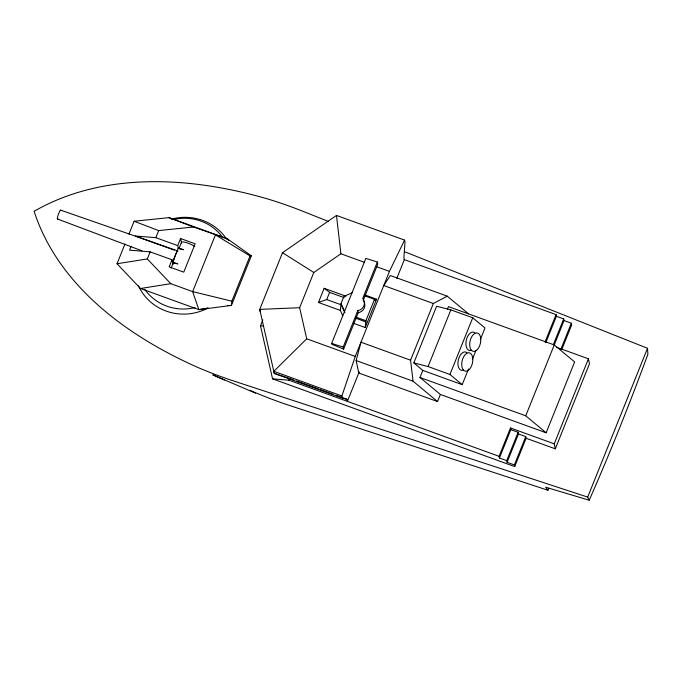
<?xml version="1.0" encoding="UTF-8"?>
<svg xmlns="http://www.w3.org/2000/svg" width="682" height="682" viewBox="0 0 682 682"><rect width="100%" height="100%" fill="white"/><g stroke="black" fill="none" stroke-linecap="round" stroke-linejoin="round"><path stroke-width="1.02" d="M227.396 305.502L231.42 305.434L251.36 255.827L250.047 255.921L231.854 301.188L231.42 305.434L198.846 309.645L140.501 288.503L117.023 263.755L124.968 243.986M342.756 315.706L340.335 310.404L341.034 303.592L343.933 296.397L352.227 292.757M353.532 323.302L365.202 327.531L365.902 320.719L374.495 299.355L364.768 295.826M437.537 401.553L358.766 373.011L356.14 360.556L360.966 342.228L410.564 360.198L413.036 381.17L437.537 401.553L440.384 394.469L419.967 377.478L422.814 370.394L413.829 362.918L436.616 306.235L450.853 309.858L472.737 317.786L484.987 327.974L480.273 339.704M359.243 371.835L347.377 401.357L346.933 399.285L342.338 398.058L341.895 395.986L355.262 356.405L389.448 271.376L404.562 240.098L336.49 215.435L282.51 252.698L259.723 309.389L260.166 311.461M128.941 234.097L134.107 221.241L168.983 217.643L227.328 238.785L251.36 255.827M131.089 246.373L129.571 250.149L150.142 251.854L172.017 259.782L172.896 263.934M117.023 263.755L147.295 258.938L150.142 251.854M174.311 250.123L135.266 235.981L155.837 237.677L158.684 230.593L193.56 226.995L227.328 238.785L228.658 240.422M172.017 259.782L169.17 266.867L183.765 272.152L195.154 243.806L180.568 238.521L177.721 245.605L178.377 248.725M171.122 268.111L172.904 263.687M178.957 248.623L181.446 242.425M526.112 438.253L555.293 448.824L554.244 443.837L510.477 427.981L510.827 429.643L518.124 432.286L518.473 433.948L525.762 436.591L526.112 438.253L514.722 466.59L272.57 378.86L260.481 325.774L262.843 319.909M355.262 356.405L306.712 338.809L299.628 307.718L313.797 272.485L340.889 253.781L364.674 262.4M340.335 310.404L318.451 302.476L324.146 288.307L346.03 296.235M318.451 302.476L326.712 299.568L329.611 292.373L324.146 288.307M377.368 262.007L362.747 298.392A7.843 7.553 -11.9 0 1 357.811 310.66L358.246 312.74L343.626 349.116L331.827 344.265L331.648 343.438L365.833 258.401L377.368 262.007L377.802 264.087L363.182 300.464M343.626 349.116L343.191 347.036L357.811 310.66M365.202 327.531L376.592 299.185L364.921 294.956M396.822 278.341L404.341 259.646L403.906 257.566L405.006 242.17L404.562 240.098M410.564 360.198L433.351 303.516L447.213 296.141L468.457 313.805M447.383 309.278L448.449 306.619L554.21 344.939L574.636 361.929L546.146 432.789L440.384 394.469M413.829 362.918L428.066 366.541L450.853 309.858M468.483 369.03L462.2 384.665L449.95 374.469L472.737 317.786M472.413 359.252L475.951 350.454M514.722 466.59L514.373 464.936L507.076 462.294L506.726 460.631L499.437 457.989L499.088 456.326L510.477 427.981M545.054 341.972L556.052 314.607L404.008 259.518M499.437 457.989L510.827 429.643M545.796 342.662L556.401 316.269L556.052 314.607M506.726 460.631L518.124 432.286M553.477 344.325L563.699 318.912L556.401 316.269M507.076 462.294L518.473 433.948M546.146 432.789L525.728 415.798L564.048 320.574L563.699 318.912M514.373 464.936L525.762 436.591M560.732 349.602L571.337 323.217L564.048 320.574M561.866 349.312L571.687 324.879L571.337 323.217M554.244 443.837L588.421 358.809L556.597 347.274M555.293 448.824L589.47 363.787L588.421 358.809M254.932 392.465A453.735 436.804 -11.9 0 0 289.807 405.585L547.944 490.247L548.737 488.278M547.944 490.247L545.617 487.195L589.214 500.213L587.696 497.093L647.508 348.289L404.443 251.667M342.338 398.058L274.258 373.395L273.823 371.323L306.712 338.809M376.592 299.185L374.759 300.617L374.495 299.355M208.053 308L198.846 309.645L192.648 291.606L215.435 234.923L250.047 255.921M140.501 288.503L170.773 283.678L192.648 291.606L231.854 301.188M299.628 307.718L259.723 309.389L274.258 373.395L287.633 377.828M260.481 325.774L263.567 326.03M272.57 378.86L289.023 380.215L499.088 456.326M331.648 343.438L343.191 347.036M587.696 497.093L233.321 380.871A419.984 404.315 -11.9 0 1 197.49 367.291C128.088 336.448 58.55 286.423 34.1 211.284C103.988 171.225 190.474 176.936 265.434 198.283A419.984 404.315 -11.9 0 1 301.683 210.815L328.357 221.42M60.63 210.133L177.857 250.942M376.566 266.705L389.448 271.376M447.213 296.141L390.326 275.528L383.753 285.545L433.351 303.516M329.611 292.373L344.197 297.659M155.837 237.677L177.721 245.605M326.712 299.568L341.298 304.854L344.939 312.816M356.175 317.198L365.902 320.719M355.467 318.11L366.166 321.981M428.066 366.541L449.95 374.469M422.814 370.394L462.2 384.665M419.967 377.478L525.728 415.798M356.14 360.556L413.036 381.17M273.823 371.323L341.895 395.986M288.588 378.143L289.023 380.215L288.554 378.178L293.533 379.934M296.5 381.008L318.255 388.893M320.233 389.61L333.089 394.264M336.055 395.338L346.933 399.285M57.459 218.99L141.865 250.78M168.983 217.643L193.56 226.995M134.107 221.241L158.684 230.593M255.545 393.164L212.793 374.853L224.387 380.036M250.089 390.334L253.96 392.048M282.51 252.698L313.797 272.485M147.295 258.938L170.773 283.678M341.034 303.592L344.674 311.555M180.568 238.521L181.446 242.673M336.49 215.435L340.889 253.781M647.508 348.289L647.9 354.222A404.69 59.325 -70.1 0 1 589.214 500.213M363.77 301.265A7.843 7.553 -11.9 0 1 357.232 312.833M471.415 350.267A9.412 5.286 -77.2 0 1 466.207 340.591A9.412 5.286 -77.2 0 1 474.877 332.799M463.445 370.113A9.412 5.286 -77.2 0 1 458.227 360.428A9.412 5.286 -77.2 0 1 466.897 352.645M173.015 264.224A7.843 1.782 21.9 0 1 177.883 263.883L172.546 262.272L178.241 248.103L183.577 249.714A7.843 1.782 21.9 0 0 179.835 249.041M181.565 242.971A7.843 1.782 21.9 0 1 185.973 242.502A7.843 1.782 21.9 0 1 194.83 246.569M195.018 307.565A47.058 45.302 -11.9 0 1 144.814 289.373M172.81 219.723A47.058 45.302 -11.9 0 1 223.014 237.916M207.84 308.119A50.195 48.32 -11.9 0 1 138.455 285.826M171.301 219.186A50.195 48.32 -11.9 0 1 226.654 239.152M57.851 218.7A4.706 0.691 -70.1 0 1 58.243 214.753A4.706 0.691 -70.1 0 1 60.758 210.312M173.509 261.445A6.274 0.921 -70.1 0 1 173.595 260.925M173.722 260.336A6.274 0.921 -70.1 0 1 176.851 252.076M177.337 251.334A6.274 0.921 -70.1 0 1 177.721 250.976M477.34 349.576A9.412 5.286 -77.2 0 0 478.67 333.66A9.412 5.286 -77.2 0 0 469.745 343.259A9.412 5.286 -77.2 0 0 477.34 349.576M469.361 369.414A9.412 5.286 -77.2 0 0 470.691 353.506A9.412 5.286 -77.2 0 0 461.774 363.097A9.412 5.286 -77.2 0 0 469.361 369.414"/></g></svg>
